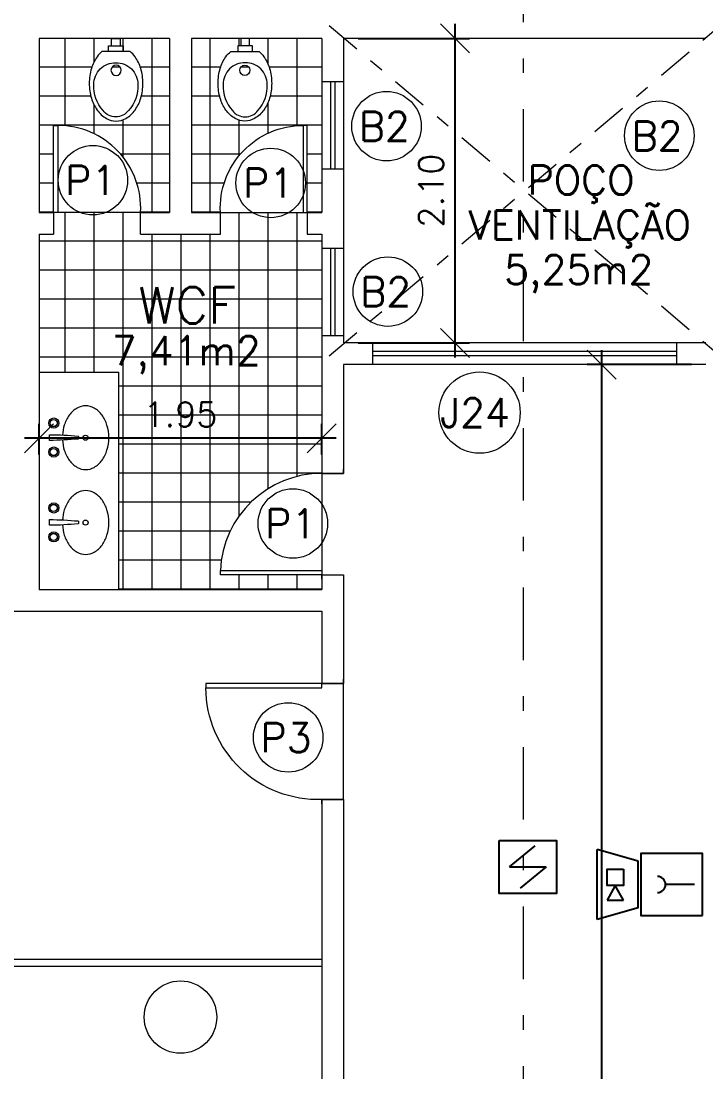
# Model space of a CAD drawing. Header units: millimetres. Extents: x 521 to 1055, y 261 to 520.
# Drawn here: x 570.21 to 574.94, y 416.87 to 424.12 of the extents above; entities that cross this region are included whole.
import ezdxf
from ezdxf.enums import TextEntityAlignment as Align

# ---------------------------------------------------------------- set-up
doc = ezdxf.new("R2010")
doc.units = ezdxf.units.MM
for name, pattern in [('CONTINU', [0]), ('DASHDOT', [1, 0.5, -0.25, 0, -0.25]), ('DASHDOTX2', [2, 1, -0.5, 0, -0.5])]:
    doc.linetypes.add(name, pattern=pattern)
doc.layers.add('0.1', color=8, linetype='Continuous', lineweight=13)
doc.layers.add('ppci', color=8, linetype='Continuous')
doc.styles.add('ROMANS', font='romans')
doc.styles.get("Standard").update_dxf_attribs({"font": 'romans.shx'})
doc.dimstyles.new('Fares Eng - 50', dxfattribs={"dimscale": 2, "dimtxt": 0.085, "dimasz": 0.1, "dimexe": 0.05, "dimexo": 0.05, "dimgap": 0.04, "dimtad": 1, "dimzin": 4, "dimdsep": 46, "dimtxsty": 'ROMANS', "dimblk1": 'OBLIQUE', "dimblk2": 'OBLIQUE', "dimsah": 1, "dimcen": 0.05, "dimdle": 0.05, "dimclrd": 8, "dimclre": 8, "dimclrt": 8, "dimaunit": 1, "dimadec": 0, "dimazin": 0, "dimtfac": 1, "dimtix": 1, "dimtmove": 2, "dimatfit": 0, "dimldrblk": 'OPEN90', "dimfxl": 1, "dimtolj": 1, "dimtzin": 0, "dimarcsym": 0})
pattern_1 = [(0, (-302.4832735865331, 0), (0, 0.2), []), (90, (-302.4832735865331, 0), (-0.2, 1.224606353822377e-17), [])]

# ---------------------------------------------------------------- blocks, each defined once
blk = doc.blocks.new('Cuba')
blk.add_lwpolyline([(0.0007964035890972809, 0.05000000000001137), (-0.007366352336667308, 0.0499999999999925, -0.3896877516864198), (-0.009359223717736526, 0.05183128823838757, -0.01723366479288366), (-0.01917277886242666, 0.247968944425077, -0.4187690770508936), (-0.01717301998914593, 0.25), (0.0007964035890972809, 0.25), (0.01876582716733935, 0.25, -0.4187690770508931), (0.02076558604062009, 0.247968944425077, -0.01723366479288366), (0.01095203089593292, 0.05183128823840271, -0.3896877516864196), (0.008959159514862449, 0.0499999999999925)], format="xyb", close=True)
blk.add_lwpolyline([(-0.01642655458466891, 0.1595521582631534, 0.05959206038068896), (-0.08696014067280601, 0.1471861917011097, 0.08424761497446774), (-0.1555634918610417, 0.1131370849898587, 0.1064685849763624), (-0.2045356555467384, 0.05839934548953352, 0.1301586401875859), (-0.2200000000000006, 0, 0.1301586401875893), (-0.2045356555467384, -0.05839934548953352, 0.1064685849763587), (-0.1555634918610417, -0.1131370849898303, 0.08424761497446792), (-0.08696014067280829, -0.1471861917010813, 0.07328068524213961), (0, -0.1599999999999966, 0.0732806852421363), (0.08696014067280601, -0.1471861917010813, 0.0842476149744677), (0.15556349186104, -0.1131370849898303, 0.1064685849763671), (0.2045356555467367, -0.05839934548950509, 0.1301586401875963), (0.2199999999999989, 0, 0.1301586401875876), (0.2045356555467367, 0.05839934548953352, 0.1064685849763547), (0.15556349186104, 0.1131370849898587, 0.08424761497446004), (0.08696014067280829, 0.1471861917011097, 0.05826802056709933), (0.01801512440569979, 0.1594612693903912, 0.07328068524213464)], format="xyb")
for centre, radius in [((-0.09920359641090386, 0.2199999999999989), 0.035), ((0.1007964035890973, 0.2199999999999989), 0.035), ((0, 0), 0.0175)]:
    blk.add_circle(centre, radius)
at = {"color": 8}
for centre, radius in [((-0.09920359641090386, 0.2199999999999989), 0.025), ((-0.09920359641090386, 0.2199999999999989), 0.024), ((0.1007964035890973, 0.2199999999999989), 0.025), ((0.1007964035890973, 0.2199999999999989), 0.024)]:
    blk.add_circle(centre, radius, dxfattribs=at)
blk = doc.blocks.new('P60')
at = {"color": 252}
blk.add_lwpolyline([(-0.6000000000000227, 0.05960000000008298), (0, 0.05960000000008298), (0, 0.03000000000000114), (-0.6000000000000227, 0.03000000000000114)], close=True, dxfattribs=at)
at = {"color": 8}
blk.add_arc((-0.02886986666674457, 0.05960000000008306), 0.5711301333332781, 87.10253993610587, 180, dxfattribs=at)
blk = doc.blocks.new('Vaso')
for points in [[(0.02999999999997272, -0.04999999999995453), (0.02999999999997272, 0), (-0.02999999999997272, 0), (-0.02999999999997272, -0.04999999999995453)], [(0.04999999999995453, -0.09000000000014552), (0.04999999999995453, -0.04999999999995453), (-0.04999999999995453, -0.04999999999995453), (-0.04999999999995453, -0.09000000000014552)]]:
    blk.add_lwpolyline(points)
for points in [[(0.1828955200001019, -0.3100000000001728, -0.071776), (0.1680402599999979, -0.4129498500001318, -0.083144), (0.128710270000056, -0.4938477600001079, -0.106699), (0.06516211000007388, -0.5518467399999736, -0.132564), (-0.002104480000070907, -0.5700000000001637, -0.132564), (-0.06937106999998832, -0.5518467399999736, -0.106699), (-0.1329192299999704, -0.4938477600001079, -0.083144), (-0.1722492199999124, -0.4129498500001318, -0.071776), (-0.1871044800000163, -0.3100000000001728, -0.071776), (-0.1722492199999124, -0.2070501499999864, -0.083144), (-0.1329192299999704, -0.1261522400000104, -0.060171), (-0.09999999999990905, -0.09000000000014552), (0.09579103999999461, -0.09000000000014552, -0.060171), (0.128710270000056, -0.1261522400000104, -0.083144), (0.1680402599999979, -0.2070501499999864, -0.071776)], [(-0.08763701527800549, -0.4972033683313839, 0.2473999053505774), (0, -0.5413053001348089, 0.2473999053505774), (0.08763701527800549, -0.4972033683313839, 0.1978584598758542), (0.1521044799999345, -0.3175259839795217, 0.4183289460701766), (0, -0.1675407474929216, 0.4183289460701766), (-0.1521044799999345, -0.3175259839795217, 0.1978584598758542)]]:
    blk.add_lwpolyline(points, format="xyb", close=True)
blk.add_circle((-0.002104480000070907, -0.2200259839794398), 0.03525)
blk = doc.blocks.new('P70')
for points in [[(0, 0.760000000000025), (0, 0.7300000000000239), (0.1499999999999986, 0.7300000000000239), (0.1499999999999986, 0.760000000000025)], [(0, 0), (0, 0.03000000000000114), (0.1499999999999986, 0.03000000000000114), (0.1499999999999986, 0)]]:
    blk.add_lwpolyline(points)
blk.add_lwpolyline([(-0.7000000000000227, 0.06000000000008299), (0, 0.06000000000008299), (0, 0.03000000000000114), (-0.7000000000000227, 0.03000000000000114)], close=True)
at = {"color": 8}
blk.add_arc((3.861494457524373e-15, 0.02932835820894858), 0.7006716417910752, 90, 177.4910967546297, dxfattribs=at)
blk = doc.blocks.new('ÁREA')
for p in [(4.97462945148186e-05, 0.003761569252461072), (0, 0)]:
    blk.add_attdef('COMPARTIMENTO', text='', height=0.0025).set_placement(p, align=Align.CENTER)
at = {"color": 1}
for p in [(-4.97462945148186e-05, -0.003761569252461072), (-9.94925890296372e-05, -0.007523138504922144)]:
    blk.add_attdef('ÁREA', text='', height=0.002, dxfattribs=at).set_placement(p, align=Align.CENTER)
blk = doc.blocks.new('_OBLIQUE')
at = {"color": 0, "linetype": 'ByBlock'}
blk.add_line((-0.5, -0.5), (0.5, 0.5), dxfattribs=at)
blk = doc.blocks.new('*D975')
at = {"layer": '0.1', "color": 8, "linetype": 'CONTINU', "lineweight": -2, "transparency": 16777216}
for p, q in [((570.3377410264081, 421.1264883394478), (570.3377410264081, 421.3386102905332)), ((572.2877410264084, 421.1264883394476), (572.2877410264084, 421.3386102905332)), ((572.3877410264084, 421.2386102905332), (570.2377410264081, 421.2386102905332))]:
    blk.add_line(p, q, dxfattribs=at)
at = {"layer": 'DEFPOINTS', "color": 0, "linetype": 'CONTINU', "lineweight": -2, "transparency": 16777216}
for p in [(570.3377410264081, 421.2386102905332), (570.3377410264081, 421.0264883394478), (572.2877410264084, 421.0264883394476)]:
    blk.add_point(p, dxfattribs=at)
at = {"layer": '0.1', "color": 8, "linetype": 'CONTINU', "lineweight": -2, "transparency": 16777216, "xscale": 0.2, "yscale": 0.2, "zscale": 0.2, "rotation": 180}
blk.add_blockref('_OBLIQUE', (570.3377410264081, 421.2386102905332), dxfattribs=at)
at = {"layer": '0.1', "color": 8, "linetype": 'CONTINU', "lineweight": -2, "transparency": 16777216, "xscale": 0.2, "yscale": 0.2, "zscale": 0.2}
blk.add_blockref('_OBLIQUE', (572.2877410264084, 421.2386102905332), dxfattribs=at)
at = {"layer": '0.1', "color": 8, "linetype": 'CONTINU', "transparency": 16777216, "insert": (571.3127410264083, 421.4036102905332), "char_height": 0.17, "attachment_point": 5, "style": 'ROMANS'}
blk.add_mtext('\\A1;1.95', dxfattribs=at)
blk = doc.blocks.new('_Open90')
at = {"color": 0, "linetype": 'ByBlock', "lineweight": -2}
for p, q in [((-0.5, 0.5), (0, 0)), ((0, 0), (-1, 0)), ((0, 0), (-0.5, -0.5))]:
    blk.add_line(p, q, dxfattribs=at)
blk = doc.blocks.new('*D986')
at = {"layer": '0.1', "color": 8, "linetype": 'CONTINU', "lineweight": -2, "transparency": 16777216}
for p, q in [((573.2062773294417, 424.0964883394476), (573.2062773294417, 421.7964883394475)), ((572.5377410264084, 423.9964883394476), (573.3062773294417, 423.9964883394476)), ((572.5377410264084, 421.8964883394476), (573.3062773294417, 421.8964883394476))]:
    blk.add_line(p, q, dxfattribs=at)
at = {"layer": 'DEFPOINTS', "color": 0, "linetype": 'CONTINU', "lineweight": -2, "transparency": 16777216}
for p in [(572.4377410264084, 423.9964883394476), (572.4377410264084, 421.8964883394476), (573.2062773294417, 421.8964883394476)]:
    blk.add_point(p, dxfattribs=at)
at = {"layer": '0.1', "color": 8, "linetype": 'CONTINU', "lineweight": -2, "transparency": 16777216, "xscale": 0.2, "yscale": 0.2, "zscale": 0.2}
for p, rotation in [((573.2062773294417, 423.9964883394476), 90), ((573.2062773294417, 421.8964883394476), 270)]:
    blk.add_blockref('_OBLIQUE', p, dxfattribs=dict(at, rotation=rotation))
at = {"layer": '0.1', "color": 8, "linetype": 'CONTINU', "transparency": 16777216, "insert": (573.0412773294416, 422.9464883394476), "char_height": 0.17, "attachment_point": 5, "rotation": 90, "style": 'ROMANS'}
blk.add_mtext('\\A1;2.10', dxfattribs=at)
blk = doc.blocks.new('*D1004')
at = {"layer": '0.1', "color": 8, "linetype": 'CONTINU', "lineweight": -2, "transparency": 16777216}
for p, q in [((574.2177715693851, 421.8464883394477), (574.2177715693851, 403.5464883394473)), ((574.8377410264084, 421.7464883394476), (574.1177715693851, 421.7464883394476)), ((574.8377410264097, 403.6464883394473), (574.1177715693851, 403.6464883394473))]:
    blk.add_line(p, q, dxfattribs=at)
at = {"layer": 'DEFPOINTS', "color": 0, "linetype": 'CONTINU', "lineweight": -2, "transparency": 16777216}
for p in [(574.9377410264084, 421.7464883394476), (574.2177715693851, 403.6464883394473), (574.9377410264098, 403.6464883394473)]:
    blk.add_point(p, dxfattribs=at)
at = {"layer": '0.1', "color": 8, "linetype": 'CONTINU', "lineweight": -2, "transparency": 16777216, "xscale": 0.2, "yscale": 0.2, "zscale": 0.2}
for p, rotation in [((574.2177715693851, 421.7464883394476), 90), ((574.2177715693851, 403.6464883394473), 270)]:
    blk.add_blockref('_OBLIQUE', p, dxfattribs=dict(at, rotation=rotation))
at = {"layer": '0.1', "color": 8, "linetype": 'CONTINU', "transparency": 16777216, "insert": (574.0527715693851, 412.6964883394475), "char_height": 0.17, "attachment_point": 5, "rotation": 90, "style": 'ROMANS'}
blk.add_mtext('\\A1;18.10', dxfattribs=at)
blk = doc.blocks.new('P80')
for points in [[(0, 0.8600000000001068), (0, 0.8300000000001057), (0.1499999999999986, 0.8300000000001057), (0.1499999999999986, 0.8600000000001068)], [(0, 0), (0, 0.03000000000000114), (0.1499999999999986, 0.03000000000000114), (0.1499999999999986, 0)]]:
    blk.add_lwpolyline(points)
blk.add_lwpolyline([(-0.8000000000000227, 0.06000000000008299), (0, 0.06000000000008299), (0, 0.03000000000000114), (-0.8000000000000227, 0.03000000000000114)], close=True)
at = {"color": 8}
blk.add_arc((-0.02513934576528032, 0.05553438521076377), 0.7748735220644332, 88.14081760279143, 179.6698012135025, dxfattribs=at)

msp = doc.modelspace()

# ---------------------------------------------------------------- hatches: boundary and pattern name
at = {"layer": '0.1', "linetype": 'CONTINU'}
h = msp.add_hatch(dxfattribs=at)
h.set_pattern_fill('_USER', color=8, scale=0.2, style=0, double=1, pattern_type=0)
h.set_pattern_definition(pattern_1)
h.paths.add_polyline_path([(571.2377410264081, 423.9964883394476), (570.8964929452493, 423.9964883394476), (570.8964929452493, 423.9464883394476), (570.8364929452495, 423.9464883394476), (570.8364929452491, 423.9964883394476), (570.3377410264085, 423.9964883394476), (570.3377410264085, 422.7964883394476), (570.4377410264087, 422.7964883394476), (570.4377410264087, 423.3964883394477), (570.4673410264099, 423.3964883394476, -0.4291040067098426), (571.0377410264089, 422.7964883394475), (571.2377410264085, 422.7964883394476)])
h.paths.add_polyline_path([(570.698451762041, 423.5835416219065, 3.073136091760415e-06), (570.6984527084521, 423.5835384107216, -2.298261749447737e-06)], flags=0)
h.paths.add_polyline_path([(570.8333474252494, 423.7764623554681, -1), (570.9038474252494, 423.7764623554681, -1)], flags=0)
edge = h.paths.add_edge_path(flags=16)
edge.add_arc((571.0477580633659, 423.6864885898478), 0.3641606381167727, 180.000039397141, 196.4217251346327)
edge.add_arc((570.9596825220805, 423.6605306749362), 0.2723395385858779, 196.4218097910387, 215.4332831307361)
edge.add_arc((570.9039035634887, 423.6208418241072), 0.2038815434230515, 215.43327815541, 239.7947176376247)
edge.add_arc((570.8685974109206, 423.5601925074906), 0.1337041680431426, 239.7946885127021, 270.0000061402482)
edge.add_arc((570.868597439578, 423.5601925074902), 0.1337041680427554, 269.9999938598004, 300.2053114873416)
edge.add_arc((570.8332912870098, 423.6208418241072), 0.2038815434230601, 300.2052823623753, 324.56672184459)
edge.add_arc((570.7775123284181, 423.6605306749362), 0.2723395385858707, 324.5667168692639, 343.5781902089612)
edge.add_arc((570.6894367871326, 423.6864885898478), 0.3641606381167788, 343.5782748653673, 359.9999606028591)
edge.add_arc((570.6894367871319, 423.6864880890471), 0.3641606381175685, 3.939712306625471e-05, 16.4217251346145)
edge.add_arc((570.7775123284181, 423.7124460039588), 0.2723395385858779, 16.4218097910387, 35.43328313073609)
edge.add_arc((570.8332901438246, 423.7521337617733), 0.2038831085606229, 35.43334217570973, 49.20691296007305)
edge.add_line((570.9664929452492, 423.9064883394474), (570.7707019052493, 423.9064883394474))
edge.add_arc((570.903904706674, 423.7521337617733), 0.2038831085606259, 130.7930870399269, 144.5666578242903)
edge.add_arc((570.9596825220805, 423.7124460039588), 0.2723395385858707, 144.5667168692639, 163.5781902089613)
edge.add_arc((571.0477580633667, 423.6864880890471), 0.3641606381175744, 163.5782748653855, 179.9999606028769)
h = msp.add_hatch(dxfattribs=at)
h.set_pattern_fill('_USER', color=8, scale=0.2, style=0, double=1, pattern_type=0)
h.set_pattern_definition(pattern_1)
h.paths.add_polyline_path([(572.1581410264079, 423.3964883394476), (572.1877410264078, 423.3964883394476), (572.1877410264079, 422.7964883394476), (572.2177410264078, 422.7964883394476), (572.2877410264085, 422.7964883394476), (572.2877410264085, 423.0964883394476), (572.2877410264084, 423.6964883394475), (572.2877410264082, 423.9964883394475), (571.7889891075672, 423.9964883394476), (571.7889891075673, 423.9464883394476), (571.8089891075672, 423.9464883394476), (571.8089891075673, 423.9064883394475), (571.8547801475673, 423.9064883394474, -0.06017304747549186), (571.887700342135, 423.8703347438287), (571.8877003715589, 423.8703347024754), (571.8877003350135, 423.8703347538374, 1.557330815323099e-06), (571.8876993514691, 423.8703361361261, 0.06017094460198466), (571.8547801475672, 423.9064883394474), (571.6589891075672, 423.9064883394474, 0.06017100981517427), (571.6260698729433, 423.8703360929489, 0.08314397838671177), (571.586739891923, 423.7894382042263), (571.5867398771067, 423.789438153955, -0.0831424269536673), (571.6260688694665, 423.8703346826461), (571.6260688868776, 423.8703347071163, 0.08314236696016576), (571.5867399039462, 423.7894382450202, 0.07177604392442175), (571.5718846275672, 423.6864883337292, 0.07177601797375067), (571.5867398965476, 423.5835384589779, 0.08314403573947214), (571.6260699184003, 423.5026405220609, 0.1066991575286601), (571.6896182082126, 423.4446415001087), (571.6896181355202, 423.4446415424256, -0.1066990532164568), (571.6260699183996, 423.5026405220612, -0.08314704680946702), (571.586738975617, 423.5835415837074, -0.07177377002933234), (571.5718846275672, 423.6864883336738, -0.0717737761307092), (571.5867389748522, 423.7894350925927, -0.08314542250176067), (571.6260688980304, 423.8703347227907, -0.06017307925051337), (571.6589891075673, 423.9064883394474), (571.7089891075674, 423.9064883394475), (571.7089891075675, 423.9464883394476), (571.7289891075671, 423.9464883394475), (571.7289891075674, 423.9964883394476), (571.3877410264082, 423.9964883394476), (571.3877410264083, 422.7964883394476), (571.5877410264078, 422.7964883394476, -0.4291040067104009)])
edge = h.paths.add_edge_path(flags=16)
edge.add_arc((571.5777239894506, 423.6864885898478), 0.3641606381167727, 343.57827486536723, 359.99996060285906, ccw=False)
edge.add_arc((571.6657995307361, 423.6605306749362), 0.2723395385858779, 324.5667168692639, 343.5781902089613, ccw=False)
edge.add_arc((571.7215784893278, 423.6208418241072), 0.2038815434230515, 300.2052823623753, 324.56672184459006, ccw=False)
edge.add_arc((571.7568846418959, 423.5601925074906), 0.1337041680431426, 269.9999938597518, 300.20531148729793, ccw=False)
edge.add_arc((571.7568846132385, 423.5601925074902), 0.1337041680427554, 239.7946885126584, 270.0000061401995, ccw=False)
edge.add_arc((571.7921907658067, 423.6208418241072), 0.2038815434230601, 215.43327815541, 239.7947176376247, ccw=False)
edge.add_arc((571.8479697243985, 423.6605306749362), 0.2723395385858707, 196.4218097910387, 215.4332831307361, ccw=False)
edge.add_arc((571.9360452656839, 423.6864885898478), 0.3641606381167788, 180.000039397141, 196.4217251346327, ccw=False)
edge.add_arc((571.9360452656847, 423.6864880890471), 0.3641606381175685, 163.5782748653855, 179.9999606028769, ccw=False)
edge.add_arc((571.8479697243985, 423.7124460039588), 0.2723395385858779, 144.5667168692639, 163.5781902089613, ccw=False)
edge.add_arc((571.792191908992, 423.7521337617733), 0.2038831085606229, 130.793087039927, 144.5666578242903, ccw=False)
edge.add_line((571.6589891075673, 423.9064883394474), (571.8547801475672, 423.9064883394474))
edge.add_arc((571.7215773461426, 423.7521337617733), 0.2038831085606259, 35.43334217570981, 49.20691296007311, ccw=False)
edge.add_arc((571.6657995307361, 423.7124460039588), 0.2723395385858707, 16.42180979103881, 35.43328313073607, ccw=False)
edge.add_arc((571.5777239894499, 423.6864880890471), 0.3641606381175744, 3.939712308920207e-05, 16.42172513461452, ccw=False)
edge = h.paths.add_edge_path(flags=0)
edge.add_arc((571.7568846275672, 423.7764623554681), 0.03525, 0, 360)
h = msp.add_hatch(dxfattribs=at)
h.set_pattern_fill('_USER', color=8, scale=0.2, style=0, double=1, pattern_type=0)
h.set_pattern_definition(pattern_1)
h.paths.add_polyline_path([(572.2877410264083, 421.9464883394475), (572.2877410264085, 422.5464883394475), (572.2877410264084, 422.6464883394476), (572.1877410264078, 422.6464883394476), (572.1877410264078, 422.7964883394476), (572.1581410264077, 422.7964883394476), (571.5877410264078, 422.7964883394476), (571.5877410264078, 422.6464883394476), (571.5577410264077, 422.6464883394476), (571.0377410264088, 422.6464883394477), (571.0377410264088, 422.7964883394476), (570.4377410264087, 422.7964883394476), (570.4377410264087, 422.6464883394476), (570.4077410264088, 422.6464883394476), (570.3377410264084, 422.6464883394476), (570.3377410264083, 421.694463862717), (570.8877410264082, 421.694463862717), (570.8877410264079, 420.1964883394476), (571.2377410264083, 420.1964883394476), (571.2377410264083, 421.8464883394477), (571.3877410264082, 421.8464883394475), (571.3877410264083, 420.1964883394476), (572.2877410264083, 420.1964883394476), (572.2877410264083, 420.2964883394476), (571.5877410264084, 420.2964883394476), (571.5877410264084, 420.3264883394476, -0.401445557821725), (572.2877410264084, 420.9964883394476), (572.2877410264084, 421.0264883394476)])
h.paths.add_polyline_path([(571.3877410264082, 421.8464883394475), (571.2377410264083, 421.8464883394477), (571.2377410264083, 420.1964883394476), (571.3877410264083, 420.1964883394476)], flags=17)
h.paths.add_polyline_path([(570.9394782811067, 421.9684596272412), (571.7787639953924, 421.9684596272412), (571.7787639953924, 422.3434596272412), (570.9394782811067, 422.3434596272412)], flags=24)
h.paths.add_polyline_path([(570.7501073465996, 421.645385719499), (571.9548692513616, 421.645385719499), (571.9548692513616, 422.0025285766419), (570.7501073465996, 422.0025285766419)], flags=25)
h.paths.add_polyline_path([(571.0233362645035, 421.2761102905332), (571.6021457883131, 421.2761102905332), (571.6021457883131, 421.5311102905332), (571.0233362645035, 421.5311102905332)], flags=24)

# ---------------------------------------------------------------- linework, layer by layer
at = {"layer": '0.1', "color": 8, "linetype": 'DASHDOTX2', "ltscale": 0.5}
msp.add_line((573.6769399677677, 424.608919363001), (573.6769399677677, 371.6874650096577), dxfattribs=at)
at = {"layer": '0.1', "color": 8, "linetype": 'DASHDOT', "ltscale": 0.5}
for p, q in [((572.3377410264084, 424.0864883394476), (575.0377410264084, 421.8064883394476)), ((572.3377410264084, 421.8064883394475), (575.0377410264083, 424.0864883394476))]:
    msp.add_line(p, q, dxfattribs=at)
at = {"layer": '0.1', "color": 7}
for p, q in [((570.3377410264084, 423.9964883394475), (570.3377410264085, 422.7964883394478)), ((571.2377410264085, 423.9964883394476), (570.3377410264085, 423.9964883394476)), ((571.2377410264083, 423.9964883394475), (571.2377410264083, 422.7964883394476)), ((572.2877410264083, 423.9964883394476), (571.3877410264083, 423.9964883394476)), ((571.3877410264083, 423.9964883394475), (571.3877410264083, 422.7964883394476)), ((572.2877410264083, 423.9964883394476), (572.2877410264084, 423.6964883394475)), ((572.4377410264083, 423.9964883394476), (572.4377410264082, 423.6964883394475)), ((574.9377410264083, 423.9964883394476), (572.4377410264084, 423.9964883394476)), ((572.4377410264082, 423.6964883394475), (572.2877410264084, 423.6964883394475)), ((572.2877410264085, 423.0964883394476), (572.4377410264084, 423.0964883394476)), ((572.2877410264085, 423.0964883394476), (572.2877410264084, 422.7964883394476)), ((572.4377410264083, 423.0964883394475), (572.4377410264084, 422.5464883394474)), ((570.3377410264083, 422.7964883394476), (570.4377410264084, 422.7964883394476)), ((570.4377410264083, 422.7964883394476), (570.4377410264084, 422.6464883394476)), ((571.0377410264085, 422.6464883394476), (571.0377410264085, 422.7964883394475)), ((571.0377410264083, 422.7964883394475), (571.2377410264083, 422.7964883394476)), ((571.3877410264083, 422.7964883394476), (571.5877410264081, 422.7964883394476)), ((571.5877410264083, 422.6464883394476), (571.5877410264081, 422.7964883394476)), ((572.1877410264082, 422.7964883394476), (572.1877410264082, 422.6464883394476)), ((572.1877410264083, 422.7964883394476), (572.2877410264083, 422.7964883394476)), ((570.3377410264084, 422.6464883394475), (570.3377410264081, 420.1964883394476)), ((570.3377410264084, 422.6464883394476), (570.4377410264084, 422.6464883394476)), ((571.0377410264083, 422.6464883394477), (571.5877410264083, 422.6464883394476)), ((572.1877410264083, 422.6464883394476), (572.2877410264083, 422.6464883394476)), ((572.2877410264084, 422.6464883394476), (572.2877410264085, 422.5464883394475)), ((572.4377410264082, 422.5464883394475), (572.2877410264083, 422.5464883394475)), ((572.2877410264083, 421.9464883394475), (572.4377410264084, 421.9464883394476)), ((572.2877410264083, 421.9464883394475), (572.2877410264083, 420.9964883394476)), ((572.4377410264085, 421.9464883394476), (572.4377410264084, 421.8964883394476)), ((572.6377410264085, 421.8964883394476), (572.4377410264084, 421.8964883394476)), ((572.6377410264085, 421.8964883394476), (572.6377410264087, 421.7464883394476)), ((574.9377410264084, 421.8964883394476), (574.7377410264086, 421.8964883394476)), ((574.7377410264083, 421.7464883394477), (574.7377410264083, 421.8964883394476)), ((572.4377410264084, 421.7464883394475), (572.4377410264083, 420.9964883394476)), ((572.6377410264085, 421.7464883394476), (572.4377410264084, 421.7464883394476)), ((574.9377410264084, 421.7464883394476), (574.7377410264086, 421.7464883394476)), ((572.4377410264084, 420.9964883394476), (572.2877410264085, 420.9964883394476)), ((572.2877410264085, 420.2964883394475), (572.4377410264084, 420.2964883394475)), ((572.2877410264083, 420.2964883394476), (572.2877410264083, 420.1964883394476)), ((572.4377410264083, 420.2964883394475), (572.4377410264084, 419.5464883394476)), ((570.3377410264083, 420.1964883394477), (572.2877410264082, 420.1964883394476)), ((569.1377410264084, 420.0464883394475), (572.2877410264084, 420.0464883394476)), ((572.2877410264082, 420.0464883394475), (572.2877410264083, 419.5464883394476)), ((572.4377410264085, 419.5464883394475), (572.2877410264083, 419.5464883394475)), ((572.4377410264085, 418.7464883394475), (572.2877410264082, 418.7464883394475)), ((572.2877410264082, 418.7464883394474), (572.2877410264083, 414.6464883394476)), ((572.4377410264083, 418.7464883394475), (572.4377410264085, 414.6464883394476))]:
    msp.add_line(p, q, dxfattribs=at)
at = {"layer": '0.1', "color": 8, "linetype": 'CONTINU'}
for p, q in [((572.2877410264084, 423.6964883394475), (572.2877410264085, 423.0964883394476)), ((572.3477410264085, 423.6964883394475), (572.3477410264085, 423.0964883394476)), ((572.3777410264098, 423.6964883394473), (572.3777410264103, 423.0964883394477)), ((572.4377410264098, 423.6964883394473), (572.4377410264102, 423.0964883394477)), ((571.0377410264088, 422.7964883394476), (570.4377410264087, 422.7964883394476)), ((571.5877410264078, 422.7964883394476), (572.1877410264078, 422.7964883394476)), ((572.2877410264085, 422.5464883394475), (572.2877410264086, 421.9464883394476)), ((572.3477410264086, 422.5464883394475), (572.3477410264086, 421.9464883394476)), ((572.3777410264099, 422.5464883394474), (572.3777410264104, 421.9464883394477)), ((572.4377410264099, 422.5464883394474), (572.4377410264103, 421.9464883394477)), ((574.7377410264083, 421.8964883394476), (572.6377410264085, 421.8964883394476)), ((574.7377410264083, 421.8364883394476), (572.6377410264085, 421.8364883394476)), ((574.7377410264083, 421.8064883394476), (572.6377410264087, 421.806488339446)), ((574.7377410264083, 421.7464883394476), (572.6377410264087, 421.746488339446)), ((572.2877410264085, 420.9964883394476), (572.2877410264085, 420.2964883394475)), ((572.4377410264083, 418.7464883394475), (572.4377410264086, 419.5464883394475)), ((566.8377410264084, 417.6464883394474), (572.2877410264082, 417.6464883394477)), ((569.1377410264084, 417.5964883394476), (572.2877410264082, 417.5964883394477))]:
    msp.add_line(p, q, dxfattribs=at)
at = {"layer": '0.1', "color": 8}
for p, q in [((570.3377410264083, 421.694463862717), (570.887741026408, 421.694463862717)), ((570.8877410264079, 420.1964883394477), (570.8877410264082, 421.694463862717))]:
    msp.add_line(p, q, dxfattribs=at)
for centre, radius in [((572.7340443495573, 423.3912850719012), 0.2396438343701963), ((574.6157147836634, 423.3258143531017), 0.2396438343701963), ((570.7086171500307, 423.0184152585215), 0.2396438343701963), ((571.9349795017697, 422.9997093388646), 0.2396438343701963), ((572.743407018261, 422.2502294944602), 0.2396438343701963), ((573.3756270746456, 421.4157104419647), 0.2803832862131297), ((572.0880989358939, 420.6508816462407), 0.2396438343701963), ((572.0560004821923, 419.1752784940861), 0.2396438343701963)]:
    msp.add_circle(centre, radius, dxfattribs=at)
at = {"layer": '0.1', "color": 7}
msp.add_circle((571.3127410264083, 417.2464883394477), 0.2500000000000001, dxfattribs=at)
at = {"layer": 'ppci', "color": 10, "linetype": 'Continuous'}
for p, q in [((573.5813198343641, 418.2817228382059), (573.7599494534002, 418.4280361479686)), ((574.1871162503647, 417.9198241673231), (574.1871162503647, 418.401501020098)), ((574.4709957613571, 418.3212215446348), (574.1871162503647, 418.401501020098)), ((573.5813198343641, 418.2817228382059), (573.8346290724364, 418.2817228382059)), ((573.8346290724364, 418.2817228382059), (573.6559994534003, 418.1354095284432)), ((574.4709957613571, 418.0001036427849), (574.4709957613571, 418.3212215446348)), ((574.8588538957938, 418.1606625937096), (574.6584797242126, 418.1606625937096)), ((574.4709957613571, 418.0001036427849), (574.1871162503647, 417.9198241673231))]:
    msp.add_line(p, q, dxfattribs=at)
at = {"layer": 'ppci', "color": 10}
for p, q in [((574.3118784850192, 418.1549068747828), (574.2555231189551, 418.0536232930932)), ((574.368233851083, 418.0536232930932), (574.3118784850192, 418.1549068747828)), ((574.2555231189551, 418.0536232930932), (574.368233851083, 418.0536232930932))]:
    msp.add_line(p, q, dxfattribs=at)
at = {"layer": 'ppci', "color": 10, "linetype": 'Continuous'}
for points in [[(573.510076611157, 418.46393113471), (573.905872295644, 418.46393113471), (573.905872295644, 418.0995145417018), (573.510076611157, 418.0995145417018)], [(574.9147793591935, 417.9471938437099), (574.9147793591935, 418.3741313437098), (574.4878418591935, 418.3741313437098), (574.4878418591935, 417.9471938437099)]]:
    msp.add_lwpolyline(points, close=True, dxfattribs=at)
at = {"layer": 'ppci', "color": 10}
msp.add_lwpolyline([(574.368233851083, 418.2677018943269), (574.368233851083, 418.1549068747828), (574.2555231189551, 418.1549068747828), (574.2555231189551, 418.2677018943269)], close=True, dxfattribs=at)
at = {"layer": 'ppci', "color": 10, "linetype": 'Continuous'}
msp.add_arc((574.6027922242126, 418.1606625937096), 0.05568750000000001, 270, 90, dxfattribs=at)

# ---------------------------------------------------------------- block references
at = {"layer": '0.1', "color": 8, "xscale": -1}
msp.add_blockref('Vaso', (570.8664929452493, 423.9964883394476), dxfattribs=at)
at = {"layer": '0.1', "color": 8}
for name, p in [('Vaso', (571.7589891075672, 423.9964883394476)), ('P70', (572.2877410264084, 420.2664883394476))]:
    msp.add_blockref(name, p, dxfattribs=at)
for name, p, rotation in [('P60', (570.4077410264088, 422.7964883394476), 270), ('Cuba', (570.6585944831885, 421.2426975182833), 90), ('Cuba', (570.6585944831885, 420.6573958885717), 90)]:
    msp.add_blockref(name, p, dxfattribs=dict(at, rotation=rotation))
at = {"layer": '0.1', "color": 8, "xscale": -1}
for name, p, rotation in [('P60', (572.2177410264078, 422.7964883394476), 90), ('P80', (572.2877410264086, 419.5764883394475), 180)]:
    msp.add_blockref(name, p, dxfattribs=dict(at, rotation=rotation))
at = {"layer": '0.1', "color": 8}
ref = msp.add_blockref('ÁREA', (574.0737666609766, 422.8984353529497), dxfattribs=dict(at, xscale=133.3333333333333, yscale=133.3333333333333, zscale=133.3333333333333))
ref.add_attrib('COMPARTIMENTO', 'POÇO', dxfattribs={"layer": '0', "color": 1, "height": 0.2}).set_placement((574.0761793956035, 422.9189334871954), align=Align.CENTER)
ref.add_attrib('ÁREA', 'VENTILAÇÃO', dxfattribs={"layer": '0', "color": 1, "height": 0.2}).set_placement((574.0671338217076, 422.6104804928266), align=Align.CENTER)
ref.add_attrib('ÁREA', '5,25m2', dxfattribs={"layer": '0', "color": 1, "height": 0.2}).set_placement((574.0605009824396, 422.3017065318166), align=Align.CENTER)
ref = msp.add_blockref('ÁREA', (571.3591211382496, 422.0309596272412), dxfattribs=dict(at, xscale=133.3333333333333, yscale=133.3333333333333, zscale=133.3333333333333))
ref.add_attrib('COMPARTIMENTO', 'WCF', dxfattribs={"layer": '0', "color": 3, "height": 0.25}).set_placement((571.3591211382496, 422.0309596272412), align=Align.CENTER)
ref.add_attrib('ÁREA', '7,41m2', dxfattribs={"layer": '0', "color": 1, "height": 0.2}).set_placement((571.3524882989806, 421.7430047671181), align=Align.CENTER)

# ---------------------------------------------------------------- texts
for s, p in [('B2', (572.5434361420855, 423.2897727320328)), ('B2', (574.4251065761916, 423.2243020132333)), ('P1', (570.5180089425589, 422.9169029186531)), ('P1', (571.7443712942979, 422.8981969989962)), ('B2', (572.5527988107892, 422.1487171545918)), ('J24', (573.1048355261529, 421.3141981020964)), ('P1', (571.8974907284221, 420.5493693063723)), ('P3', (571.8653922747205, 419.0737661542178))]:
    msp.add_text(s, height=0.2, dxfattribs=at).set_placement(p)

# ---------------------------------------------------------------- dimensions: what is measured, and where the dimension line sits
at = {"layer": '0.1', "color": 8, "linetype": 'CONTINU'}
for base, p1, p2, picture, middle in [((573.2062773294417, 421.8964883394476), (572.4377410264084, 423.9964883394476), (572.4377410264084, 421.8964883394476), '*D986', (573.0412773294416, 422.9464883394476)), ((574.2177715693851, 403.6464883394473), (574.9377410264084, 421.7464883394476), (574.9377410264098, 403.6464883394473), '*D1004', (574.0527715693851, 412.6964883394475))]:
    dim = msp.add_linear_dim(base=base, p1=p1, p2=p2, angle=90, dimstyle='Fares Eng - 50', dxfattribs=at)
    dim.commit()
    dim.dimension.update_dxf_attribs({"geometry": picture, "text_midpoint": middle})
dim = msp.add_linear_dim(base=(570.3377410264081, 421.2386102905332), p1=(572.2877410264084, 421.0264883394476), p2=(570.3377410264081, 421.0264883394478), dimstyle='Fares Eng - 50', dxfattribs=at)
dim.commit()
dim.dimension.update_dxf_attribs({"geometry": '*D975', "text_midpoint": (571.3127410264083, 421.4036102905332)})

doc.saveas('drawing.dxf')
